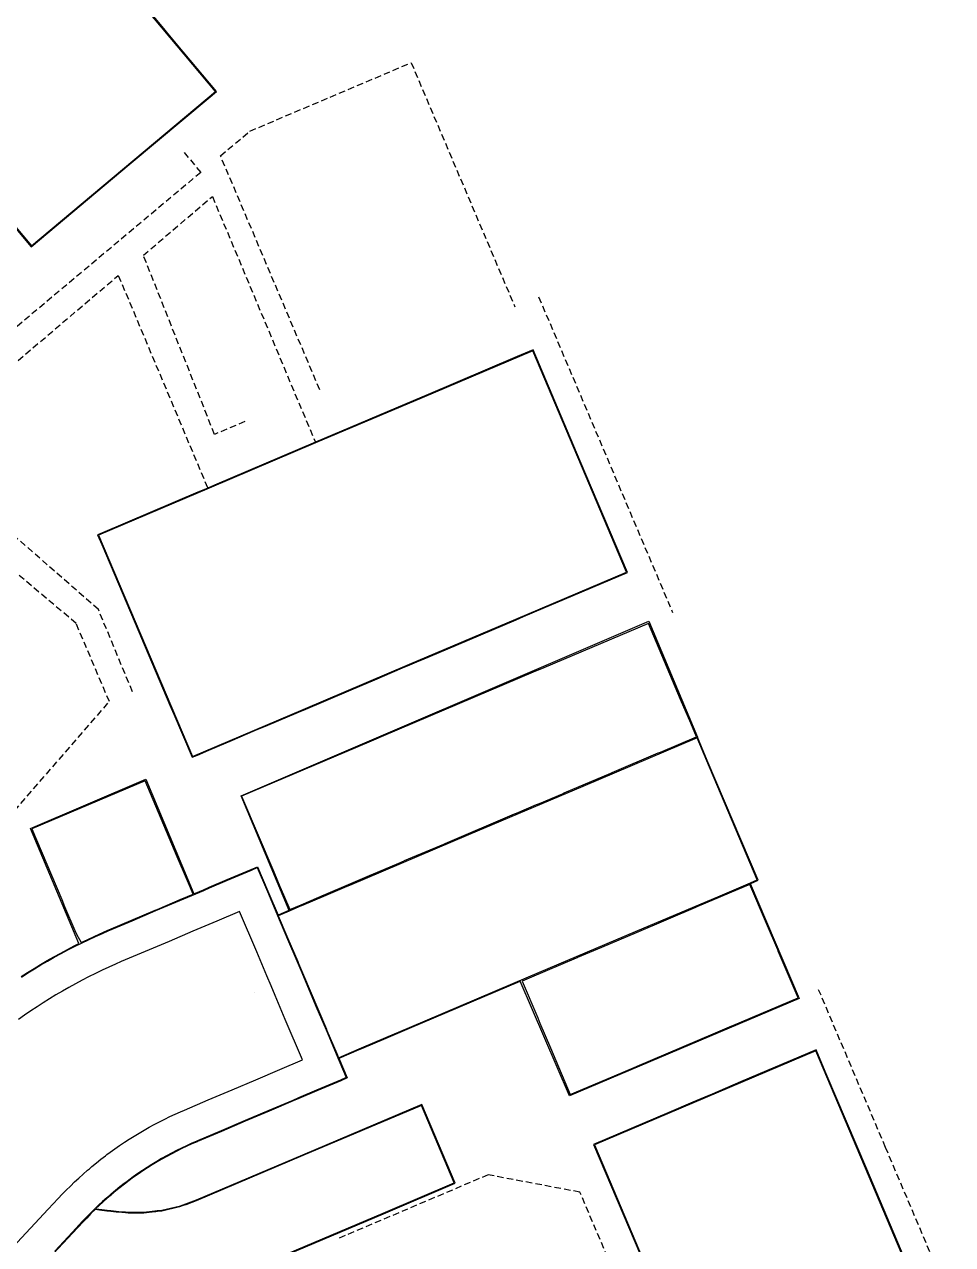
# Model space of a CAD drawing. Header units: metres. Extents: x 337936 to 338461, y 373266 to 374024.
# Drawn here: x 338413.19 to 338449, y 373308.56 to 373355.63 of the extents above; entities that cross this region are included whole.
import ezdxf

# ---------------------------------------------------------------- set-up
doc = ezdxf.new("R2010")
doc.units = ezdxf.units.M
doc.linetypes.add('CENTRE', pattern=[1.4, 0.7, -0.3, 0.1, -0.3])
doc.linetypes.add('DASHED2', pattern=[0.375, 0.25, -0.125])
for name, color, linetype in [('3D_LINES', 4, 'Continuous'), ('PLOTS EXTERNAL LEVEL', 3, 'Continuous'), ('PLOTS FFL', 1, 'Continuous')]:
    doc.layers.add(name, color=color, linetype=linetype)
doc.layers.add('ROAD_CENTRELINES', color=1, linetype='CENTRE', true_color=0xff0000)

msp = doc.modelspace()

# ---------------------------------------------------------------- linework, layer by layer
at = {"layer": '3D_LINES', "linetype": 'DASHED2'}
for points in [[(338421.886, 373351.508, 34.079), (338428.111, 373354.151, 33.768)], [(338428.111, 373354.151, 33.768), (338432.113, 373344.73, 34.2), (338432.113, 373344.73, 34.2)], [(338420.754, 373350.559, 34.088), (338421.886, 373351.508, 34.079)], [(338419.35, 373350.686, 34.069), (338419.993, 373349.92, 34.088)], [(338424.585, 373341.535, 34.27), (338420.754, 373350.559, 34.088)], [(338419.993, 373349.92, 34.088), (338407.362, 373339.322, 34)], [(338417.779, 373346.723, 34.157), (338420.442, 373348.991, 34.107), (338420.442, 373348.991, 34.107)], [(338420.442, 373348.991, 34.107), (338424.414, 373339.507, 34.3)], [(338420.524, 373339.811, 34.42), (338417.779, 373346.723, 34.157)], [(338408.946, 373339.269, 34.05), (338416.812, 373345.945, 34.16)], [(338416.812, 373345.945, 34.16), (338420.261, 373337.744, 34.3), (338420.261, 373337.744, 34.3)], [(338433.03, 373345.12, 34.2), (338438.199, 373332.944, 34.289)], [(338421.692, 373340.307, 34.27), (338420.524, 373339.811, 34.42)], [(338416.044, 373333.056, 34.297), (338408.946, 373339.269, 34.05)], [(338415.184, 373332.522, 34.3), (338412.954, 373334.397, 34.3)], [(338417.359, 373329.88, 34.264), (338416.044, 373333.056, 34.297)], [(338416.466, 373329.502, 34.3), (338415.184, 373332.522, 34.3)], [(338410.1, 373322.178, 34.368), (338416.466, 373329.502, 34.3)], [(338446.415, 373312.308, 34.3), (338443.834, 373318.389, 34.331)], [(338449.002, 373306.214, 34.358), (338446.415, 373312.308, 34.3)], [(338431.082, 373311.249, 34.55), (338425.283, 373308.788, 34.4)], [(338434.625, 373310.58, 34.3), (338431.082, 373311.249, 34.55), (338431.082, 373311.249, 34.55)], [(338436.721, 373305.644, 34.25), (338434.625, 373310.58, 34.3)]]:
    msp.add_polyline3d(points, dxfattribs=at)
at = {"layer": '3D_LINES', "linetype": 'Continuous'}
for points in [[(338423.401, 373321.449, 34.519), (338421.551, 373325.87, 34.409), (338437.287, 373332.604, 34.417), (338439.154, 373328.135, 34.347)], [(338441.498, 373322.612, 34.198), (338439.538, 373327.229, 34.323), (338439.154, 373328.135, 34.347)], [(338415.291, 373320.168, 34.342), (338413.423, 373324.606, 34.436), (338417.878, 373326.511, 34.436), (338419.721, 373322.087, 34.388)], [(338441.194, 373322.483, 34.201), (338441.213, 373322.491, 34.201), (338441.498, 373322.612, 34.198), (338441.498, 373322.612, 34.198)], [(338441.194, 373322.483, 34.201), (338443.082, 373318.054, 34.335), (338434.218, 373314.296, 34.335), (338432.318, 373318.716, 34.298)], [(338423.401, 373321.449, 34.519), (338423.392, 373321.445, 34.521), (338422.978, 373321.269, 34.407)], [(338425.332, 373315.75, 34.402), (338426.111, 373316.081, 34.386), (338426.207, 373316.122, 34.384), (338427.147, 373316.521, 34.364), (338428.053, 373316.905, 34.345), (338432.318, 373318.716, 34.298)], [(338423.354, 373308.213, 34.442), (338427.029, 373309.773, 34.511), (338429.775, 373310.939, 34.561), (338429.775, 373310.939, 34.561), (338428.505, 373313.93, 34.48), (338423.932, 373311.989, 34.395), (338419.821, 373310.244, 34.319), (338419.412, 373310.098, 34.311), (338419.312, 373310.062, 34.309), (338419.167, 373310.01, 34.307), (338418.491, 373309.853, 34.297), (338418.33, 373309.835, 34.295), (338418.308, 373309.832, 34.295), (338418.255, 373309.826, 34.294), (338418.243, 373309.825, 34.294), (338418.222, 373309.822, 34.294), (338417.802, 373309.774, 34.289), (338417.34, 373309.775, 34.285), (338417.271, 373309.775, 34.285), (338417.19, 373309.776, 34.285), (338417.088, 373309.778, 34.285), (338416.95, 373309.79, 34.285), (338416.732, 373309.81, 34.284), (338416.523, 373309.836, 34.284), (338416.374, 373309.854, 34.284), (338416.176, 373309.878, 34.286), (338415.913, 373309.911, 34.288), (338415.758, 373309.754, 34.285), (338415.592, 373309.584, 34.281), (338415.452, 373309.442, 34.279), (338415.04, 373309, 34.272), (338413.756, 373307.622, 34.254)]]:
    msp.add_polyline3d(points, dxfattribs=at)
for points in [[(338439.121, 373328.148, 34.348), (338438.9, 373328.669, 34.362), (338438.509, 373329.591, 34.387), (338437.265, 373332.521, 34.417), (338433.228, 373330.808, 34.417), (338432.825, 373330.636, 34.417), (338431.097, 373329.903, 34.377), (338427.038, 373328.18, 34.377), (338426.657, 373328.018, 34.378), (338425.966, 373327.725, 34.409), (338421.57, 373325.859, 34.409), (338422.811, 373322.935, 34.463), (338423.048, 373322.378, 34.485), (338423.061, 373322.348, 34.483), (338423.426, 373321.487, 34.518), (338423.861, 373321.671, 34.43), (338424.759, 373322.052, 34.462), (338424.814, 373322.075, 34.462), (338425.697, 373322.45, 34.494), (338426.6, 373322.834, 34.484), (338426.655, 373322.857, 34.483), (338427.552, 373323.238, 34.474), (338427.84, 373323.36, 34.47), (338427.86, 373323.369, 34.47), (338428.469, 373323.627, 34.463), (338428.535, 373323.655, 34.462), (338429.373, 373324.011, 34.453), (338429.429, 373324.035, 34.453), (338432.104, 373325.17, 34.424), (338432.182, 373325.203, 34.423), (338432.953, 373325.531, 34.415), (338433.064, 373325.577, 34.414), (338433.945, 373325.952, 34.404), (338434.02, 373325.983, 34.403), (338435.813, 373326.744, 34.383), (338435.864, 373326.766, 34.383), (338437.648, 373327.523, 34.364), (338437.732, 373327.559, 34.363), (338439.121, 373328.148, 34.348)], [(338441.465, 373322.625, 34.198), (338439.515, 373327.219, 34.323), (338439.14, 373328.102, 34.347), (338434.73, 373326.23, 34.395), (338430.326, 373324.361, 34.443), (338425.732, 373322.411, 34.493), (338425.633, 373322.369, 34.49), (338424.82, 373322.024, 34.461), (338423.88, 373321.625, 34.429), (338423.869, 373321.62, 34.428), (338423.402, 373321.422, 34.521), (338422.985, 373321.245, 34.4), (338423.357, 373320.37, 34.425), (338423.738, 373319.473, 34.455), (338423.767, 373319.404, 34.455), (338423.919, 373319.045, 34.467), (338424.842, 373316.87, 34.395), (338424.863, 373316.822, 34.394), (338425.244, 373315.925, 34.4), (338425.31, 373315.768, 34.403), (338426.101, 373316.104, 34.386), (338426.198, 373316.145, 34.384), (338427.137, 373316.544, 34.364), (338428.044, 373316.928, 34.345), (338432.644, 373318.881, 34.294), (338436.772, 373320.633, 34.249), (338440.034, 373322.018, 34.214), (338441.203, 373322.514, 34.201), (338441.465, 373322.625, 34.198)], [(338417.843, 373326.45, 34.436), (338413.471, 373324.594, 34.436), (338414.629, 373321.865, 34.391), (338414.739, 373321.605, 34.387), (338415.133, 373320.678, 34.359), (338415.197, 373320.528, 34.354), (338415.38, 373320.21, 34.344), (338415.641, 373320.33, 34.346), (338415.904, 373320.45, 34.348), (338416.414, 373320.683, 34.353), (338416.448, 373320.697, 34.353), (338418.232, 373321.454, 34.372), (338418.317, 373321.49, 34.373), (338419.199, 373321.865, 34.382), (338419.699, 373322.077, 34.388), (338419.48, 373322.593, 34.388), (338419.089, 373323.514, 34.388), (338417.843, 373326.45, 34.436)], [(338443.039, 373318.079, 34.335), (338442.278, 373319.871, 34.3), (338442.255, 373319.925, 34.298), (338441.863, 373320.85, 34.28), (338441.784, 373321.036, 34.276), (338441.183, 373322.451, 34.202), (338440.966, 373322.359, 34.204), (338440.053, 373321.972, 34.214), (338439.133, 373321.581, 34.224), (338439.112, 373321.572, 34.224), (338439.082, 373321.56, 34.224), (338436.788, 373320.586, 34.249), (338435.451, 373320.018, 34.264), (338434.532, 373319.628, 34.274), (338434.514, 373319.621, 34.274), (338434.482, 373319.607, 34.274), (338432.658, 373318.833, 34.294), (338432.392, 373318.72, 34.296), (338432.994, 373317.303, 34.278), (338433.078, 373317.104, 34.281), (338433.484, 373316.149, 34.3), (338434.248, 373314.348, 34.335), (338435.862, 373315.032, 34.335), (338436.8, 373315.431, 34.335), (338436.826, 373315.442, 34.335), (338438.644, 373316.213, 34.335), (338439.849, 373316.725, 34.335), (338440.487, 373316.996, 34.335), (338440.517, 373317.008, 34.335), (338443.039, 373318.079, 34.335)]]:
    msp.add_polyline3d(points, close=True, dxfattribs=at)
at = {"layer": '3D_LINES'}
for points in [[(338413.073, 373318.878, 34.322), (338413.322, 373319.038, 34.324), (338413.574, 373319.194, 34.327), (338413.828, 373319.347, 34.329), (338414.084, 373319.496, 34.331), (338414.341, 373319.642, 34.334), (338414.601, 373319.784, 34.336), (338414.863, 373319.923, 34.338), (338415.126, 373320.058, 34.341), (338415.392, 373320.19, 34.343), (338415.659, 373320.318, 34.346), (338415.928, 373320.442, 34.348), (338416.198, 373320.563, 34.35), (338416.424, 373320.66, 34.352), (338417.344, 373321.051, 34.362), (338418.265, 373321.441, 34.372), (338419.185, 373321.832, 34.382), (338420.106, 373322.223, 34.392), (338420.33, 373322.318, 34.395), (338421.026, 373322.613, 34.398), (338421.947, 373323.004, 34.411), (338422.171, 373323.099, 34.415), (338422.562, 373322.179, 34.401), (338422.953, 373321.258, 34.395), (338423.343, 373320.338, 34.425), (338423.734, 373319.417, 34.455), (338423.89, 373319.049, 34.467), (338424.047, 373318.681, 34.455), (338424.437, 373317.76, 34.425), (338424.828, 373316.84, 34.395), (338425.219, 373315.919, 34.401), (338425.61, 373314.999, 34.415), (338425.385, 373314.904, 34.411), (338424.465, 373314.513, 34.398), (338423.769, 373314.217, 34.395), (338423.544, 373314.122, 34.392), (338422.624, 373313.732, 34.382), (338421.703, 373313.341, 34.372), (338420.783, 373312.95, 34.362), (338419.862, 373312.559, 34.352), (338419.843, 373312.551, 34.352), (338419.645, 373312.465, 34.349), (338419.447, 373312.374, 34.346), (338419.251, 373312.281, 34.343), (338419.057, 373312.185, 34.34), (338418.864, 373312.085, 34.337), (338418.673, 373311.982, 34.335), (338418.484, 373311.875, 34.332), (338418.297, 373311.766, 34.329), (338418.111, 373311.654, 34.326), (338417.927, 373311.538, 34.323), (338417.746, 373311.419, 34.32), (338417.566, 373311.298, 34.317), (338417.388, 373311.173, 34.314), (338417.213, 373311.046, 34.311), (338417.148, 373310.997, 34.31), (338417.148, 373310.997, 34.31), (338417.039, 373310.915, 34.308), (338416.868, 373310.782, 34.305), (338416.699, 373310.646, 34.303), (338416.533, 373310.507, 34.3), (338416.529, 373310.503, 34.3), (338416.529, 373310.503, 34.3), (338416.368, 373310.365, 34.297), (338416.206, 373310.22, 34.294), (338416.047, 373310.073, 34.291), (338415.89, 373309.924, 34.288), (338415.735, 373309.771, 34.285), (338415.584, 373309.616, 34.282), (338415.434, 373309.459, 34.279), (338415.046, 373309.043, 34.274), (338414.364, 373308.311, 34.264)], [(338419.721, 373322.087, 34.388), (338420.096, 373322.246, 34.392), (338420.32, 373322.341, 34.395), (338421.017, 373322.636, 34.398), (338421.937, 373323.027, 34.411), (338422.184, 373323.132, 34.415), (338422.585, 373322.189, 34.401), (338422.976, 373321.268, 34.395)], [(338412.74, 373308.458, 34.199), (338413.422, 373309.19, 34.209), (338414.104, 373309.921, 34.219), (338414.49, 373310.335, 34.224), (338414.646, 373310.5, 34.227), (338414.803, 373310.66, 34.23), (338414.962, 373310.818, 34.233), (338415.123, 373310.973, 34.235), (338415.287, 373311.125, 34.238), (338415.453, 373311.275, 34.241), (338415.623, 373311.424, 34.243), (338415.695, 373311.485, 34.245), (338415.792, 373311.567, 34.247), (338415.966, 373311.709, 34.251), (338416.141, 373311.849, 34.255), (338416.32, 373311.986, 34.259), (338416.375, 373312.028, 34.26), (338416.498, 373312.118, 34.262), (338416.68, 373312.25, 34.265), (338416.864, 373312.378, 34.268), (338417.049, 373312.503, 34.27), (338417.237, 373312.625, 34.273), (338417.426, 373312.745, 34.276), (338417.618, 373312.861, 34.278), (338417.811, 373312.974, 34.281), (338418.006, 373313.084, 34.284), (338418.202, 373313.191, 34.287), (338418.401, 373313.296, 34.289), (338418.601, 373313.397, 34.292), (338418.802, 373313.494, 34.295), (338419.005, 373313.589, 34.298), (338419.21, 373313.681, 34.3), (338419.361, 373313.746, 34.302), (338420.28, 373314.136, 34.312), (338421.2, 373314.526, 34.322), (338422.121, 373314.917, 34.332), (338423.041, 373315.308, 34.342), (338423.921, 373315.681, 34.345), (338423.256, 373317.246, 34.375), (338422.866, 373318.167, 34.405), (338422.705, 373318.546, 34.417), (338422.544, 373318.925, 34.405), (338422.153, 373319.846, 34.375), (338421.489, 373321.411, 34.345), (338420.609, 373321.037, 34.342), (338419.689, 373320.646, 34.332), (338418.768, 373320.256, 34.322), (338417.848, 373319.865, 34.312), (338416.925, 373319.473, 34.302), (338416.71, 373319.381, 34.3), (338416.447, 373319.263, 34.298), (338416.186, 373319.142, 34.295), (338415.926, 373319.017, 34.293), (338415.668, 373318.889, 34.29), (338415.412, 373318.757, 34.288), (338415.158, 373318.621, 34.286), (338414.906, 373318.482, 34.283), (338414.655, 373318.339, 34.281), (338414.407, 373318.193, 34.278), (338414.161, 373318.043, 34.276), (338413.917, 373317.89, 34.273), (338413.675, 373317.733, 34.271), (338413.435, 373317.573, 34.268), (338413.198, 373317.41, 34.266), (338412.963, 373317.244, 34.264)], [(338413.059, 373318.899, 34.322), (338413.309, 373319.059, 34.324), (338413.561, 373319.215, 34.327), (338413.815, 373319.368, 34.329), (338414.071, 373319.518, 34.331), (338414.329, 373319.664, 34.334), (338414.589, 373319.806, 34.336), (338414.851, 373319.945, 34.338), (338415.115, 373320.08, 34.341), (338415.291, 373320.168, 34.342)], [(338425.319, 373315.747, 34.403), (338425.642, 373314.986, 34.415), (338425.395, 373314.881, 34.411), (338424.475, 373314.49, 34.398), (338423.778, 373314.194, 34.395), (338423.554, 373314.099, 34.392), (338422.634, 373313.709, 34.382), (338421.713, 373313.318, 34.372), (338420.793, 373312.927, 34.362), (338419.872, 373312.536, 34.352), (338419.853, 373312.528, 34.352), (338419.655, 373312.442, 34.349), (338419.458, 373312.352, 34.346), (338419.262, 373312.259, 34.343), (338419.068, 373312.162, 34.34), (338418.876, 373312.063, 34.337), (338418.685, 373311.96, 34.335), (338418.497, 373311.854, 34.332), (338418.309, 373311.745, 34.329), (338418.124, 373311.632, 34.326), (338417.941, 373311.517, 34.323), (338417.76, 373311.399, 34.32), (338417.58, 373311.277, 34.317), (338417.403, 373311.153, 34.314), (338417.228, 373311.026, 34.311), (338417.163, 373310.977, 34.31), (338417.055, 373310.895, 34.308), (338416.884, 373310.762, 34.305), (338416.715, 373310.626, 34.303), (338416.549, 373310.488, 34.3), (338416.545, 373310.484, 34.3), (338416.385, 373310.346, 34.297), (338416.223, 373310.202, 34.294), (338416.064, 373310.055, 34.291), (338415.95, 373309.946, 34.289)], [(338429.807, 373310.925, 34.561), (338428.518, 373313.963, 34.48), (338423.923, 373312.012, 34.395), (338419.812, 373310.267, 34.319), (338419.404, 373310.121, 34.311), (338419.303, 373310.085, 34.309), (338419.16, 373310.034, 34.307), (338418.487, 373309.878, 34.297), (338418.327, 373309.859, 34.295), (338418.305, 373309.857, 34.295), (338418.252, 373309.851, 34.294), (338418.241, 373309.85, 34.294), (338418.219, 373309.847, 34.294), (338417.801, 373309.799, 34.289), (338417.34, 373309.8, 34.285), (338417.271, 373309.8, 34.285), (338417.19, 373309.801, 34.285), (338417.09, 373309.803, 34.285), (338416.952, 373309.815, 34.285), (338416.735, 373309.835, 34.284), (338416.526, 373309.861, 34.284), (338416.377, 373309.879, 34.284), (338416.179, 373309.903, 34.286), (338415.964, 373309.929, 34.287)], [(338423.364, 373308.19, 34.442), (338427.039, 373309.75, 34.511), (338429.807, 373310.925, 34.561), (338429.807, 373310.925, 34.561)]]:
    msp.add_polyline3d(points, dxfattribs=at)
at = {"layer": 'PLOTS EXTERNAL LEVEL', "linetype": 'Continuous'}
msp.add_polyline3d([(338405.846, 373356.113, 34.05), (338409.016, 373352.335, 34.05), (338409.614, 373351.622, 34.05), (338409.621, 373351.614, 34.2), (338410.257, 373350.856, 34.05), (338413.455, 373347.045, 34.05), (338417.237, 373350.219, 34.059), (338420.35, 373352.831, 34.067), (338420.598, 373353.038, 34.068), (338420.599, 373353.039, 34.05), (338420.6, 373353.04, 34.05), (338419.316, 373354.571, 34.05), (338418.672, 373355.338, 34.05), (338418.627, 373355.392, 34.05), (338417.844, 373356.326, 34.2)], dxfattribs=at)
for points in [[(338432.813, 373343.072, 34.3), (338432.202, 373342.813, 34.3), (338428.766, 373341.354, 34.307), (338428.52, 373341.25, 34.3), (338424.414, 373339.507, 34.3), (338420.519, 373337.854, 34.3), (338420.261, 373337.744, 34.3), (338419.879, 373337.582, 34.3), (338416.198, 373336.02, 34.3), (338416.014, 373335.941, 34.294), (338416.174, 373335.564, 34.3), (338417.605, 373332.193, 34.3), (338417.81, 373331.711, 34.295), (338418.805, 373329.367, 34.295), (338418.952, 373329.019, 34.313), (338419.658, 373327.355, 34.313), (338419.866, 373327.443, 34.307), (338420.31, 373327.632, 34.329), (338421.22, 373328.018, 34.377), (338422.11, 373328.396, 34.425), (338422.578, 373328.595, 34.45), (338423.673, 373329.06, 34.45), (338423.765, 373329.099, 34.3), (338423.951, 373329.178, 34.3), (338425.792, 373329.959, 34.401), (338426.713, 373330.35, 34.45), (338427.782, 373330.804, 34.45), (338428.058, 373330.921, 34.3), (338428.334, 373331.038, 34.45), (338428.518, 373331.116, 34.45), (338429.19, 373331.402, 34.45), (338429.438, 373331.507, 34.45), (338432.165, 373332.664, 34.3), (338432.443, 373332.782, 34.45), (338433.544, 373333.25, 34.45), (338433.696, 373333.314, 34.442), (338436.458, 373334.486, 34.3), (338434.635, 373338.779, 34.3), (338432.813, 373343.072, 34.3)], [(338443.734, 373316.066, 34.275), (338440.824, 373314.831, 34.425), (338439.719, 373314.362, 34.425), (338439.44, 373314.244, 34.275), (338438.979, 373314.048, 34.425), (338438.058, 373313.657, 34.425), (338435.147, 373312.421, 34.275), (338436.97, 373308.128, 34.275), (338438.792, 373303.835, 34.275), (338439.403, 373304.095, 34.275), (338442.839, 373305.553, 34.282), (338443.085, 373305.658, 34.275), (338443.361, 373305.775, 34.282), (338447.378, 373307.48, 34.275), (338445.687, 373311.463, 34.275), (338444.124, 373315.145, 34.275), (338443.734, 373316.066, 34.275)]]:
    msp.add_polyline3d(points, close=True, dxfattribs=at)
at = {"layer": 'PLOTS FFL', "linetype": 'Continuous'}
for points, elevation in [([(338416.215, 373358.928), (338416.819, 373359.434), (338414.921, 373361.696), (338414.318, 373361.19), (338413.333, 373362.363), (338410.913, 373360.332), (338410.63, 373360.669), (338407.832, 373358.321), (338408.115, 373357.984), (338405.881, 373356.11), (338409.633, 373351.638), (338413.458, 373347.08), (338420.565, 373353.044), (338416.724, 373357.621), (338417.069, 373357.91)], 34.2), ([(338432.8, 373343.039), (338428.53, 373341.227), (338424.423, 373339.484), (338420.317, 373337.741), (338416.047, 373335.928), (338419.672, 373327.388), (338423.942, 373329.201), (338428.048, 373330.944), (338432.155, 373332.687), (338436.425, 373334.499)], 34.45), ([(338443.72, 373316.033), (338439.45, 373314.221), (338435.18, 373312.408), (338438.805, 373303.868), (338443.075, 373305.681), (338447.345, 373307.493)], 34.425)]:
    msp.add_lwpolyline(points, close=True, dxfattribs=dict(at, elevation=elevation))
at = {"layer": 'ROAD_CENTRELINES', "elevation": 34.387, "flags": 128}
msp.add_lwpolyline([(338422.049, 373318.268), (338422.049, 373318.268), (338422.049, 373318.268)], dxfattribs=at)

doc.saveas('drawing.dxf')
